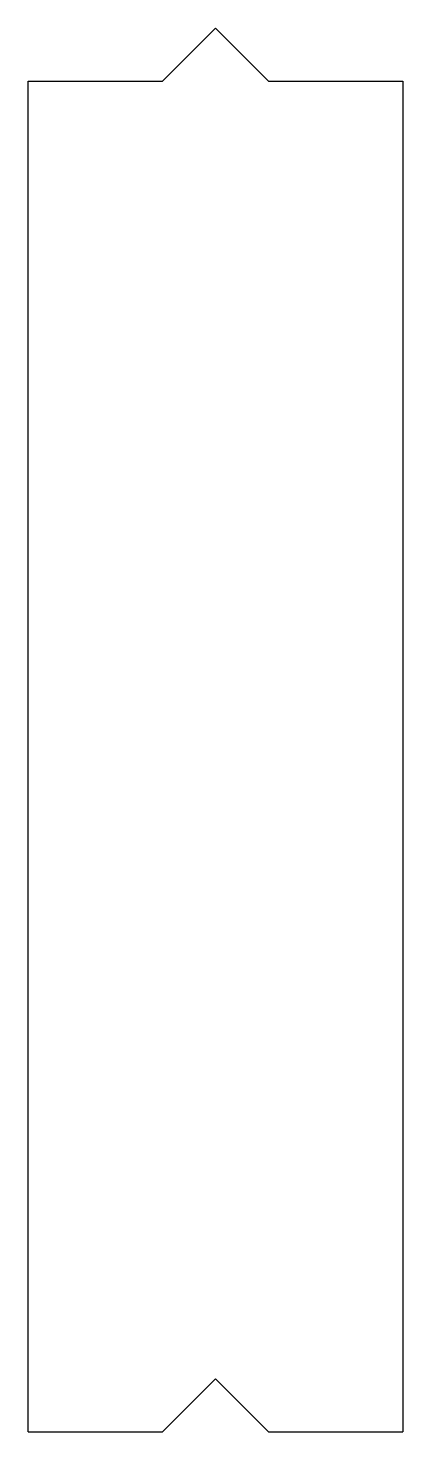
# Model space of a CAD drawing. Header units: metres. Extents: x -0.125 to 0, y 0 to 0.468.
import ezdxf

# ---------------------------------------------------------------- set-up
doc = ezdxf.new("R2010")
doc.units = ezdxf.units.M

msp = doc.modelspace()

# ---------------------------------------------------------------- linework, layer by layer
at = {"flags": 128}
for points in [[(-0.125, 0.45), (-0.08018, 0.45), (-0.0625, 0.46768), (-0.04482, 0.45), (0, 0.45)], [(-0.125, 0), (-0.125, 0.45)], [(0, 0.45), (0, 0)], [(-0.125, 0), (-0.08018, 0), (-0.0625, 0.01768), (-0.04482, 0), (0, 0)]]:
    msp.add_lwpolyline(points, dxfattribs=at)

doc.saveas('drawing.dxf')
